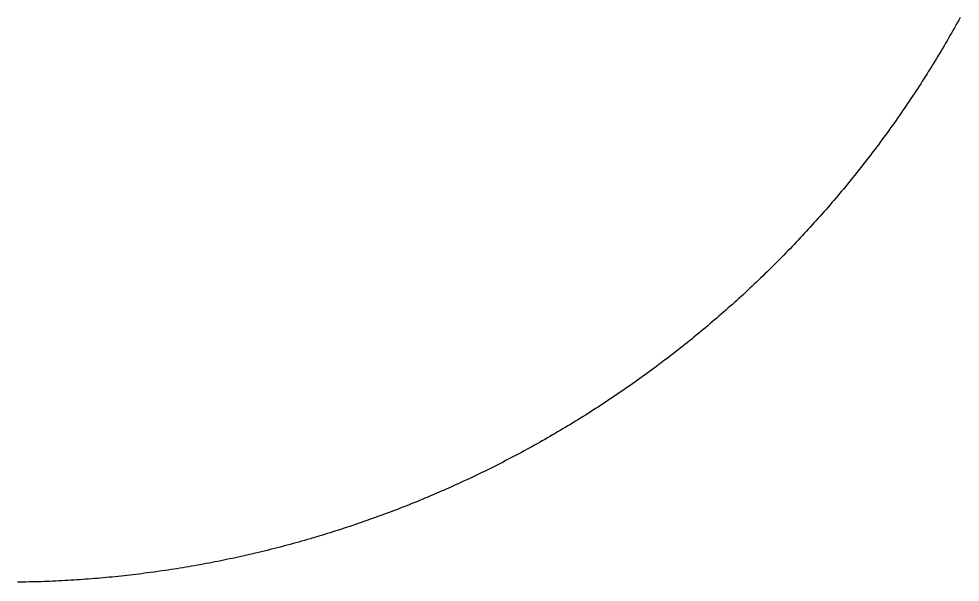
# Model space of a CAD drawing. Header units: metres. Extents: x 457876 to 584660, y 126427 to 241224.
# Drawn here: x 563818 to 571691, y 137000 to 141716 of the extents above; entities that cross this region are included whole.
import ezdxf

# ---------------------------------------------------------------- set-up
doc = ezdxf.new("R2010")
doc.units = ezdxf.units.M
for name, color, linetype in [('AT_GRADE', 3, 'CONTINUOUS'), ('CUTTING', 34, 'CONTINUOUS'), ('EMBANKMENT', 42, 'CONTINUOUS'), ('GROUND_CL', 8, 'CONTINUOUS'), ('RAIL_CL', 1, 'CONTINUOUS'), ('TUNNEL', 216, 'CONTINUOUS'), ('VIADUCT', 5, 'CONTINUOUS')]:
    doc.layers.add(name, color=color, linetype=linetype)

msp = doc.modelspace()

# ---------------------------------------------------------------- linework, layer by layer
at = {"layer": 'AT_GRADE'}
for points in [[(571678.516, 141705.224, 44.294), (571666.501, 141683.486, 44.517), (571654.414, 141661.789, 44.74), (571642.244, 141640.138, 44.964)], [(571491.841, 141382.845, 47.674), (571478.916, 141361.636, 47.901), (571465.937, 141340.461, 48.129), (571452.911, 141319.314, 48.357), (571439.838, 141298.197, 48.584), (571426.698, 141277.12, 48.812), (571413.488, 141256.088, 49.04), (571400.227, 141235.088, 49.268), (571386.912, 141214.122, 49.497)], [(570839.551, 140445.789, 58.008), (570824.096, 140426.347, 58.224), (570808.57, 140406.962, 58.439)], [(570536.781, 140083.9, 61.98), (570520.327, 140065.296, 62.181), (570503.823, 140046.736, 62.381), (570487.274, 140028.216, 62.581), (570470.666, 140009.749, 62.78), (570454.001, 139991.333, 62.977), (570437.308, 139972.944, 63.174)], [(569269.84, 138897.19, 73.762), (569250.143, 138882.061, 73.895), (569230.418, 138866.968, 74.028)], [(568129.988, 138146.714, 79.83), (568108.271, 138134.663, 79.919), (568086.509, 138122.694, 80.006), (568064.718, 138110.778, 80.093), (568042.891, 138098.927, 80.179), (568021.039, 138087.124, 80.264), (567999.148, 138075.393, 80.349), (567977.227, 138063.715, 80.432), (567955.283, 138052.085, 80.516), (567933.298, 138040.53, 80.598), (567911.288, 138029.022, 80.68), (567889.24, 138017.588, 80.761), (567867.167, 138006.202, 80.841)], [(566278.338, 137370.759, 84.995), (566254.51, 137363.755, 85.04)], [(565725.667, 137226.673, 85.984), (565701.441, 137221.198, 86.026)]]:
    msp.add_polyline3d(points, dxfattribs=at)
at = {"layer": 'CUTTING'}
for points in [[(571373.547, 141193.188, 49.725), (571360.132, 141172.286, 49.953), (571346.637, 141151.435, 50.181), (571333.084, 141130.623, 50.409), (571319.481, 141109.842, 50.637), (571305.827, 141089.095, 50.865), (571292.125, 141068.381, 51.093), (571278.373, 141047.699, 51.32), (571264.53, 141027.078, 51.548), (571250.631, 141006.494, 51.775), (571236.688, 140985.941, 52.003), (571222.695, 140965.421, 52.23), (571208.651, 140944.936, 52.457), (571194.559, 140924.484, 52.683), (571180.413, 140904.07, 52.909), (571166.184, 140883.714, 53.136), (571151.905, 140863.392, 53.361), (571137.573, 140843.108, 53.587), (571123.187, 140822.862, 53.812), (571108.756, 140802.648, 54.037), (571094.262, 140782.479, 54.261), (571079.706, 140762.355, 54.486), (571065.118, 140742.254, 54.709), (571050.46, 140722.205, 54.933), (571035.74, 140702.2, 55.156), (571020.968, 140682.235, 55.378), (571006.147, 140662.304, 55.6), (570991.28, 140642.409, 55.822), (570976.349, 140622.562, 56.043), (570961.358, 140602.76, 56.263), (570946.339, 140582.979, 56.483), (570931.246, 140563.255, 56.703), (570916.093, 140543.577, 56.922), (570900.887, 140523.939, 57.14), (570885.634, 140504.338, 57.358), (570870.335, 140484.773, 57.575), (570854.973, 140465.257, 57.792)], [(570420.566, 139954.598, 63.37), (570403.74, 139936.329, 63.565), (570386.889, 139918.084, 63.759), (570369.999, 139899.874, 63.953), (570353.043, 139881.727, 64.145), (570336.038, 139863.625, 64.336), (570318.997, 139845.557, 64.527), (570301.889, 139827.552, 64.716), (570284.732, 139809.593, 64.905), (570267.549, 139791.661, 65.093), (570250.294, 139773.797, 65.279), (570232.987, 139755.983, 65.465), (570215.649, 139738.199, 65.65), (570198.264, 139720.462, 65.834), (570180.817, 139702.786, 66.016), (570163.323, 139685.157, 66.198), (570145.782, 139667.573, 66.379), (570128.214, 139650.017, 66.559), (570110.576, 139632.531, 66.738), (570092.888, 139615.096, 66.916), (570075.15, 139597.712, 67.093), (570057.377, 139580.363, 67.269), (570039.569, 139563.05, 67.444), (570021.697, 139545.804, 67.618), (570003.773, 139528.611, 67.791), (569985.803, 139511.467, 67.963), (569967.803, 139494.354, 68.134), (569949.742, 139477.305, 68.304), (569931.629, 139460.311, 68.473), (569913.482, 139443.354, 68.641), (569895.297, 139426.439, 68.808), (569877.053, 139409.586, 68.974), (569858.778, 139392.767, 69.139), (569840.429, 139376.029, 69.303), (569822.055, 139359.318, 69.466), (569803.623, 139342.671, 69.628), (569785.154, 139326.065, 69.789), (569766.649, 139309.5, 69.949), (569748.089, 139292.996, 70.108), (569729.472, 139276.556, 70.266)], [(569502.76, 139083.112, 72.084), (569483.582, 139067.331, 72.229), (569464.36, 139051.603, 72.373), (569445.1, 139035.921, 72.516), (569425.8, 139020.29, 72.658), (569406.458, 139004.71, 72.8), (569387.062, 138989.196, 72.94), (569367.625, 138973.735, 73.079), (569348.148, 138958.324, 73.218), (569328.638, 138942.955, 73.355), (569309.081, 138927.645, 73.492), (569289.476, 138912.398, 73.627)], [(567845.059, 137994.885, 80.921), (567822.92, 137983.63, 81), (567800.747, 137972.44, 81.079), (567778.543, 137961.311, 81.156), (567756.319, 137950.224, 81.233), (567734.066, 137939.193, 81.31), (567711.767, 137928.257, 81.385), (567689.444, 137917.37, 81.46), (567667.098, 137906.53, 81.535), (567644.723, 137895.75, 81.609), (567622.317, 137885.035, 81.682), (567599.878, 137874.388, 81.754), (567577.407, 137863.81, 81.826), (567554.917, 137853.271, 81.897), (567532.397, 137842.798, 81.968), (567509.846, 137832.391, 82.038), (567487.265, 137822.05, 82.107), (567464.65, 137811.782, 82.176), (567442.01, 137801.57, 82.244), (567419.35, 137791.403, 82.311), (567396.663, 137781.296, 82.378), (567373.947, 137771.255, 82.444), (567351.197, 137761.29, 82.51), (567328.426, 137751.375, 82.575), (567305.624, 137741.531, 82.64), (567282.792, 137731.756, 82.704), (567259.938, 137722.03, 82.767), (567237.064, 137712.355, 82.83), (567214.157, 137702.757, 82.892), (567191.225, 137693.219, 82.954), (567168.261, 137683.758, 83.015), (567145.277, 137674.347, 83.076), (567122.267, 137665, 83.136), (567099.231, 137655.714, 83.195), (567076.17, 137646.492, 83.254), (567053.085, 137637.331, 83.313), (567029.979, 137628.224, 83.371), (567006.842, 137619.194, 83.428), (566983.683, 137610.222, 83.485), (566960.498, 137601.317, 83.542), (566937.292, 137592.466, 83.598), (566914.061, 137583.682, 83.653), (566890.803, 137574.968, 83.708), (566867.524, 137566.313, 83.763), (566844.223, 137557.715, 83.817), (566820.9, 137549.178, 83.87), (566797.548, 137540.718, 83.924), (566774.169, 137532.336, 83.976), (566750.775, 137523.997, 84.029), (566727.356, 137515.725, 84.08), (566703.915, 137507.516, 84.132), (566680.454, 137499.367, 84.183), (566656.967, 137491.292, 84.233), (566633.463, 137483.267, 84.284), (566609.933, 137475.317, 84.334), (566586.38, 137467.435, 84.383), (566562.807, 137459.617, 84.432), (566539.215, 137451.854, 84.481), (566515.603, 137444.151, 84.529), (566491.969, 137436.518, 84.577), (566468.311, 137428.956, 84.625), (566444.638, 137421.446, 84.672), (566420.935, 137414.026, 84.719), (566397.22, 137406.648, 84.766), (566373.483, 137399.341, 84.812), (566349.725, 137392.103, 84.858), (566325.946, 137384.93, 84.904), (566302.15, 137377.818, 84.95)], [(565677.201, 137215.789, 86.068), (565652.944, 137210.456, 86.11), (565628.677, 137205.169, 86.152), (565604.392, 137199.962, 86.193), (565580.094, 137194.821, 86.235), (565555.782, 137189.742, 86.277), (565531.458, 137184.725, 86.319), (565507.121, 137179.771, 86.361), (565482.766, 137174.901, 86.403), (565458.401, 137170.087, 86.445), (565434.023, 137165.338, 86.488), (565409.63, 137160.665, 86.53), (565385.226, 137156.048, 86.572), (565360.81, 137151.497, 86.615), (565336.38, 137147.023, 86.658), (565311.939, 137142.608, 86.701), (565287.487, 137138.259, 86.744), (565263.022, 137133.977, 86.787), (565238.545, 137129.77, 86.83), (565214.058, 137125.617, 86.874), (565189.56, 137121.531, 86.918)], [(564598.691, 137043.739, 88.055), (564573.971, 137041.336, 88.107), (564549.246, 137038.995, 88.159), (564524.513, 137036.722, 88.212), (564499.775, 137034.519, 88.265), (564475.03, 137032.388, 88.319), (564450.28, 137030.323, 88.373), (564425.523, 137028.329, 88.428), (564400.762, 137026.407, 88.483), (564375.995, 137024.547, 88.538), (564351.224, 137022.75, 88.594), (564326.447, 137021.02, 88.65), (564301.667, 137019.349, 88.707), (564276.881, 137017.77, 88.765), (564252.091, 137016.251, 88.822), (564227.298, 137014.793, 88.881), (564202.5, 137013.406, 88.94), (564177.699, 137012.09, 88.999), (564152.894, 137010.832, 89.059), (564128.087, 137009.635, 89.119), (564103.275, 137008.521, 89.18), (564078.461, 137007.474, 89.241), (564053.644, 137006.498, 89.303), (564028.824, 137005.58, 89.365), (564004.002, 137004.729, 89.428), (563979.178, 137003.948, 89.492), (563954.352, 137003.237, 89.555), (563929.524, 137002.594, 89.62), (563904.694, 137002.01, 89.685), (563879.863, 137001.505, 89.75), (563855.031, 137001.06, 89.816), (563830.197, 137000.693, 89.882)]]:
    msp.add_polyline3d(points, dxfattribs=at)
at = {"layer": 'EMBANKMENT'}
for points in [[(571630.026, 141618.514, 45.188), (571617.767, 141596.914, 45.412), (571605.427, 141575.359, 45.637), (571593.041, 141553.832, 45.862), (571580.603, 141532.334, 46.088), (571568.109, 141510.868, 46.313), (571555.536, 141489.449, 46.539), (571542.905, 141468.064, 46.766), (571530.224, 141446.708, 46.992), (571517.491, 141425.383, 47.219), (571504.707, 141404.09, 47.446)], [(570793.015, 140387.599, 58.653), (570777.388, 140368.296, 58.866), (570761.705, 140349.037, 59.079), (570745.972, 140329.819, 59.291), (570730.191, 140310.641, 59.502), (570714.365, 140291.499, 59.713), (570698.488, 140272.401, 59.923)], [(570634.404, 140196.487, 60.755), (570618.262, 140177.612, 60.961), (570602.057, 140158.79, 61.167), (570585.81, 140140.004, 61.371), (570569.532, 140121.246, 61.575), (570553.185, 140102.548, 61.778)], [(569210.654, 138851.927, 74.16), (569190.856, 138836.931, 74.291), (569171.012, 138821.995, 74.421)], [(568806.952, 138562.612, 76.607), (568786.359, 138548.727, 76.72), (568765.73, 138534.897, 76.832), (568745.064, 138521.122, 76.944), (568724.361, 138507.401, 77.054), (568703.619, 138493.741, 77.164), (568682.835, 138480.143, 77.273), (568662.014, 138466.603, 77.381), (568641.159, 138453.116, 77.489), (568620.271, 138439.679, 77.595), (568599.349, 138426.296, 77.701), (568578.381, 138412.985, 77.806), (568557.378, 138399.729, 77.91), (568536.343, 138386.524, 78.014), (568515.266, 138373.386, 78.116), (568494.15, 138360.31, 78.218), (568473.006, 138347.28, 78.319), (568451.836, 138334.292, 78.419), (568430.616, 138321.387, 78.518), (568409.365, 138308.532, 78.617), (568388.081, 138295.732, 78.715), (568366.756, 138283.001, 78.812), (568345.403, 138270.316, 78.908), (568324.018, 138257.686, 79.004), (568302.594, 138245.121, 79.099), (568281.139, 138232.61, 79.193), (568259.658, 138220.143, 79.286), (568238.122, 138207.772, 79.379), (568216.555, 138195.455, 79.47), (568194.966, 138183.176, 79.561), (568173.339, 138170.965, 79.652), (568151.676, 138158.817, 79.741)], [(566230.652, 137356.852, 85.085), (566206.778, 137350.004, 85.129), (566182.886, 137343.219, 85.174), (566158.978, 137336.492, 85.218), (566135.052, 137329.831, 85.261), (566111.105, 137323.242, 85.305), (566087.141, 137316.716, 85.349), (566063.163, 137310.245, 85.392), (566039.164, 137303.85, 85.435), (566015.147, 137297.521, 85.478), (565991.114, 137291.257, 85.521), (565967.063, 137285.059, 85.563)], [(565774.069, 137237.835, 85.901), (565749.875, 137232.223, 85.943)], [(565140.528, 137113.579, 87.006), (565115.996, 137109.7, 87.051), (565091.454, 137105.885, 87.095), (565066.903, 137102.136, 87.14)], [(564697.506, 137053.996, 87.852), (564672.813, 137051.329, 87.902), (564648.112, 137048.737, 87.953)]]:
    msp.add_polyline3d(points, dxfattribs=at)
at = {"layer": 'GROUND_CL'}
msp.add_polyline3d([(571690.513, 141726.971, 40.486), (571678.516, 141705.224, 41.649), (571666.501, 141683.486, 42.348), (571654.414, 141661.789, 42.577), (571642.244, 141640.138, 42.333), (571630.026, 141618.514, 41.195), (571617.767, 141596.914, 40), (571605.427, 141575.359, 40), (571593.041, 141553.832, 40), (571580.603, 141532.334, 40.165), (571568.109, 141510.868, 40.669), (571555.536, 141489.449, 40.902), (571542.905, 141468.064, 40.863), (571530.224, 141446.708, 40.552), (571517.491, 141425.383, 40.892), (571504.707, 141404.09, 42.928), (571491.841, 141382.845, 44.712), (571478.916, 141361.636, 46.243), (571465.937, 141340.461, 47.52), (571452.911, 141319.314, 48.205), (571439.838, 141298.197, 48.76), (571426.698, 141277.12, 49.251), (571413.488, 141256.088, 49.684), (571400.227, 141235.088, 50.252), (571386.912, 141214.122, 52.349), (571373.547, 141193.188, 54.442), (571360.132, 141172.286, 56.532), (571346.637, 141151.435, 58.617), (571333.084, 141130.623, 60.655), (571319.481, 141109.842, 62.76), (571305.827, 141089.095, 64.851), (571292.125, 141068.381, 66.923), (571278.373, 141047.699, 68.991), (571264.53, 141027.078, 70), (571250.631, 141006.494, 70), (571236.688, 140985.941, 70), (571222.695, 140965.421, 70), (571208.651, 140944.936, 70), (571194.559, 140924.484, 70), (571180.413, 140904.07, 70), (571166.184, 140883.714, 70), (571151.905, 140863.392, 70), (571137.573, 140843.108, 70), (571123.187, 140822.862, 70), (571108.756, 140802.648, 70), (571094.262, 140782.479, 70), (571079.706, 140762.355, 70), (571065.118, 140742.254, 70), (571050.46, 140722.205, 70), (571035.74, 140702.2, 70), (571020.968, 140682.235, 70), (571006.147, 140662.304, 70), (570991.28, 140642.409, 70), (570976.349, 140622.562, 70), (570961.358, 140602.76, 70), (570946.339, 140582.979, 70), (570931.246, 140563.255, 70), (570916.093, 140543.577, 69.813), (570900.887, 140523.939, 67.149), (570885.634, 140504.338, 64.508), (570870.335, 140484.773, 62.465), (570854.973, 140465.257, 61.02), (570839.551, 140445.789, 60.176), (570824.096, 140426.347, 58.942), (570808.57, 140406.962, 56.771), (570793.015, 140387.599, 54.686), (570777.388, 140368.296, 52.757), (570761.705, 140349.037, 50.982), (570745.972, 140329.819, 49.221), (570730.191, 140310.641, 47.303), (570714.365, 140291.499, 45.389), (570698.488, 140272.401, 43.479), (570682.528, 140253.371, 41.576), (570666.547, 140234.358, 40.325), (570650.49, 140215.411, 42.22), (570634.404, 140196.487, 44.112), (570618.262, 140177.612, 46), (570602.057, 140158.79, 49.484), (570585.81, 140140.004, 52.987), (570569.532, 140121.246, 55.749), (570553.185, 140102.548, 57.872), (570536.781, 140083.9, 59.425), (570520.327, 140065.296, 60.409), (570503.823, 140046.736, 60.519), (570487.274, 140028.216, 60.881), (570470.666, 140009.749, 61.964), (570454.001, 139991.333, 63.537), (570437.308, 139972.944, 65.6), (570420.566, 139954.598, 68.152), (570403.74, 139936.329, 70.007), (570386.889, 139918.084, 70.222), (570369.999, 139899.874, 70.663), (570353.043, 139881.727, 71.328), (570336.038, 139863.625, 72.218), (570318.997, 139845.557, 73.332), (570301.889, 139827.552, 74.432), (570284.732, 139809.593, 75.662), (570267.549, 139791.661, 76.832), (570250.294, 139773.797, 77.939), (570232.987, 139755.983, 78.984), (570215.649, 139738.199, 79.968), (570198.264, 139720.462, 80.235), (570180.817, 139702.786, 80.558), (570163.323, 139685.157, 80.962), (570145.782, 139667.573, 81.446), (570128.214, 139650.017, 82.012), (570110.576, 139632.531, 82.673), (570092.888, 139615.096, 83.533), (570075.15, 139597.712, 84.628), (570057.377, 139580.363, 85.958), (570039.569, 139563.05, 87.523), (570021.697, 139545.804, 89.324), (570003.773, 139528.611, 90.002), (569985.803, 139511.467, 90.011), (569967.803, 139494.354, 90.028), (569949.742, 139477.305, 90.052), (569931.629, 139460.311, 90.085), (569913.482, 139443.354, 90.137), (569895.297, 139426.439, 90.239), (569877.053, 139409.586, 90.424), (569858.778, 139392.767, 90.703), (569840.429, 139376.029, 91.076), (569822.055, 139359.318, 91.543), (569803.623, 139342.671, 92.143), (569785.154, 139326.065, 92.953), (569766.649, 139309.5, 94.054), (569748.089, 139292.996, 95.448), (569729.472, 139276.556, 97.135), (569710.831, 139260.144, 98.691), (569692.141, 139243.787, 99.647), (569673.401, 139227.488, 100), (569654.618, 139211.239, 100), (569635.787, 139195.044, 100), (569616.914, 139178.9, 100), (569597.997, 139162.805, 100), (569579.031, 139146.77, 100), (569560.027, 139130.779, 100), (569540.991, 139114.827, 100), (569521.893, 139098.949, 100), (569502.76, 139083.112, 100), (569483.582, 139067.331, 100), (569464.36, 139051.603, 100), (569445.1, 139035.921, 99.877), (569425.8, 139020.29, 98.402), (569406.458, 139004.71, 94.769), (569387.062, 138989.196, 90.458), (569367.625, 138973.735, 86.745), (569348.148, 138958.324, 83.63), (569328.638, 138942.955, 81.113), (569309.081, 138927.645, 79.101), (569289.476, 138912.398, 77.14), (569269.84, 138897.19, 75.176), (569250.143, 138882.061, 73.207), (569230.418, 138866.968, 71.234), (569210.654, 138851.927, 68.516), (569190.856, 138836.931, 64.507), (569171.012, 138821.995, 59.761), (569151.119, 138807.126, 55.601), (569131.186, 138792.309, 52.028), (569111.231, 138777.523, 50), (569091.226, 138762.803, 50), (569071.177, 138748.144, 49.999), (569051.083, 138733.546, 49.998), (569030.95, 138719.003, 49.997), (569010.776, 138704.517, 49.996), (568990.569, 138690.076, 49.996), (568970.333, 138675.677, 49.997), (568950.053, 138661.338, 49.998), (568929.731, 138647.06, 49.999), (568909.36, 138632.852, 50.457), (568888.951, 138618.698, 51.732), (568868.514, 138604.586, 53.296), (568848.032, 138590.537, 55.151), (568827.509, 138576.549, 57.293), (568806.952, 138562.612, 58.889), (568786.359, 138548.727, 59.62), (568765.73, 138534.897, 60.014), (568745.064, 138521.122, 60.115), (568724.361, 138507.401, 60.271), (568703.619, 138493.741, 60.602), (568682.835, 138480.143, 61.131), (568662.014, 138466.603, 61.822), (568641.159, 138453.116, 62.674), (568620.271, 138439.679, 63.687), (568599.349, 138426.296, 65.032), (568578.381, 138412.985, 66.356), (568557.378, 138399.729, 67.653), (568536.343, 138386.524, 68.922), (568515.266, 138373.386, 69.854), (568494.15, 138360.31, 68.994), (568473.006, 138347.28, 68.546), (568451.836, 138334.292, 68.399), (568430.616, 138321.387, 68.168), (568409.365, 138308.532, 68.381), (568388.081, 138295.732, 68.983), (568366.756, 138283.001, 69.448), (568345.403, 138270.316, 69.777), (568324.018, 138257.686, 69.97), (568302.594, 138245.121, 70), (568281.139, 138232.61, 70.069), (568259.658, 138220.143, 70.383), (568238.122, 138207.772, 70.895), (568216.555, 138195.455, 71.621), (568194.966, 138183.176, 72.827), (568173.339, 138170.965, 74.362), (568151.676, 138158.817, 76.224), (568129.988, 138146.714, 78.413), (568108.271, 138134.663, 80.007), (568086.509, 138122.694, 80.118), (568064.718, 138110.778, 80.358), (568042.891, 138098.927, 80.727), (568021.039, 138087.124, 81.225), (567999.148, 138075.393, 81.261), (567977.227, 138063.715, 81.093), (567955.283, 138052.085, 80.796), (567933.298, 138040.53, 80.369), (567911.288, 138029.022, 80.858), (567889.24, 138017.588, 82.002), (567867.167, 138006.202, 83.141), (567845.059, 137994.885, 84.272), (567822.92, 137983.63, 85.398), (567800.747, 137972.44, 86.517), (567778.543, 137961.311, 87.63), (567756.319, 137950.224, 88.738), (567734.066, 137939.193, 89.841), (567711.767, 137928.257, 90.935), (567689.444, 137917.37, 92.024), (567667.098, 137906.53, 93.108), (567644.723, 137895.75, 94.186), (567622.317, 137885.035, 95.257), (567599.878, 137874.388, 98.142), (567577.407, 137863.81, 101.447), (567554.917, 137853.271, 104.749), (567532.397, 137842.798, 108.049), (567509.846, 137832.391, 110), (567487.265, 137822.05, 110), (567464.65, 137811.782, 110), (567442.01, 137801.57, 110), (567419.35, 137791.403, 110), (567396.663, 137781.296, 108.794), (567373.947, 137771.255, 107.072), (567351.197, 137761.29, 104.896), (567328.426, 137751.375, 102.269), (567305.624, 137741.531, 100.392), (567282.792, 137731.756, 99.794), (567259.938, 137722.03, 99.094), (567237.064, 137712.355, 97.954), (567214.157, 137702.757, 96.515), (567191.225, 137693.219, 95.561), (567168.261, 137683.758, 94.615), (567145.277, 137674.347, 93.674), (567122.267, 137665, 92.739), (567099.231, 137655.714, 91.304), (567076.17, 137646.492, 90.107), (567053.085, 137637.331, 89.288), (567029.979, 137628.224, 88.679), (567006.842, 137619.194, 88.524), (566983.683, 137610.222, 88.72), (566960.498, 137601.317, 89.051), (566937.292, 137592.466, 89.515), (566914.061, 137583.682, 90.134), (566890.803, 137574.968, 90.909), (566867.524, 137566.313, 91.685), (566844.223, 137557.715, 92.462), (566820.9, 137549.178, 93.239), (566797.548, 137540.718, 94.702), (566774.169, 137532.336, 96.023), (566750.775, 137523.997, 97.122), (566727.356, 137515.725, 98.123), (566703.915, 137507.516, 98.28), (566680.454, 137499.367, 97.993), (566656.967, 137491.292, 97.787), (566633.463, 137483.267, 97.659), (566609.933, 137475.317, 97.788), (566586.38, 137467.435, 98.319), (566562.807, 137459.617, 98.909), (566539.215, 137451.854, 99.556), (566515.603, 137444.151, 100.16), (566491.969, 137436.518, 100), (566468.311, 137428.956, 100), (566444.638, 137421.446, 100), (566420.935, 137414.026, 100), (566397.22, 137406.648, 97.914), (566373.483, 137399.341, 95.541), (566349.725, 137392.103, 93.165), (566325.946, 137384.93, 90.787), (566302.15, 137377.818, 88.407), (566278.338, 137370.759, 86.026), (566254.51, 137363.755, 83.643), (566230.652, 137356.852, 81.258), (566206.778, 137350.004, 79.86), (566182.886, 137343.219, 79.803), (566158.978, 137336.492, 80.157), (566135.052, 137329.831, 80.91), (566111.105, 137323.242, 80.84), (566087.141, 137316.716, 79.642), (566063.163, 137310.245, 78.747), (566039.164, 137303.85, 78.148), (566015.147, 137297.521, 77.49), (565991.114, 137291.257, 74.074), (565967.063, 137285.059, 70.047), (565942.997, 137278.922, 65.417), (565918.915, 137272.846, 60.193), (565894.814, 137266.845, 60), (565870.698, 137260.91, 60), (565846.565, 137255.039, 60), (565822.414, 137249.244, 60), (565798.249, 137243.509, 65.948), (565774.069, 137237.835, 73.202), (565749.875, 137232.223, 79.359), (565725.667, 137226.673, 84.692), (565701.441, 137221.198, 87.287), (565677.201, 137215.789, 89.326), (565652.944, 137210.456, 91.905), (565628.677, 137205.169, 95.008), (565604.392, 137199.962, 96.751), (565580.094, 137194.821, 97.346), (565555.782, 137189.742, 98.195), (565531.458, 137184.725, 99.292), (565507.121, 137179.771, 100), (565482.766, 137174.901, 100), (565458.401, 137170.087, 100), (565434.023, 137165.338, 100), (565409.63, 137160.665, 100), (565385.226, 137156.048, 100), (565360.81, 137151.497, 100), (565336.38, 137147.023, 100), (565311.939, 137142.608, 100), (565287.487, 137138.259, 100), (565263.022, 137133.977, 99.637), (565238.545, 137129.77, 99.216), (565214.058, 137125.617, 98.046), (565189.56, 137121.531, 93.148), (565165.049, 137117.52, 88.451), (565140.528, 137113.579, 83.951), (565115.996, 137109.7, 79.584), (565091.454, 137105.885, 74.676), (565066.903, 137102.136, 69.765), (565042.339, 137098.466, 64.853), (565017.767, 137094.849, 60), (564993.185, 137091.304, 60), (564968.593, 137087.83, 60), (564943.992, 137084.418, 60), (564919.382, 137081.074, 60), (564894.762, 137077.799, 60), (564870.134, 137074.589, 60), (564845.496, 137071.456, 60), (564820.851, 137068.377, 60), (564796.198, 137065.366, 62.188), (564771.536, 137062.426, 64.654), (564746.867, 137059.551, 67.121), (564722.19, 137056.736, 69.589), (564697.506, 137053.996, 74.451), (564672.813, 137051.329, 79.674), (564648.112, 137048.737, 84.772), (564623.405, 137046.205, 89.748), (564598.691, 137043.739, 92.552), (564573.971, 137041.336, 94.783), (564549.246, 137038.995, 97.022), (564524.513, 137036.722, 99.262), (564499.775, 137034.519, 99.691), (564475.03, 137032.388, 99.478), (564450.28, 137030.323, 99.272), (564425.523, 137028.329, 99.072), (564400.762, 137026.407, 98.88), (564375.995, 137024.547, 98.694), (564351.224, 137022.75, 98.514), (564326.447, 137021.02, 98.341), (564301.667, 137019.349, 98.174), (564276.881, 137017.77, 98.016), (564252.091, 137016.251, 97.864), (564227.298, 137014.793, 97.719), (564202.5, 137013.406, 97.58), (564177.699, 137012.09, 97.448), (564152.894, 137010.832, 97.323), (564128.087, 137009.635, 97.203), (564103.275, 137008.521, 97.091), (564078.461, 137007.474, 96.987), (564053.644, 137006.498, 96.889), (564028.824, 137005.58, 96.797), (564004.002, 137004.729, 96.712), (563979.178, 137003.948, 96.634), (563954.352, 137003.237, 96.563), (563929.524, 137002.594, 96.499), (563904.694, 137002.01, 95.964), (563879.863, 137001.505, 95.01), (563855.031, 137001.06, 94.041), (563830.197, 137000.693, 93.065), (563805.362, 137000.391, 92.232)], dxfattribs=at)
at = {"layer": 'RAIL_CL'}
msp.add_polyline3d([(571690.513, 141726.971, 44.072), (571678.516, 141705.224, 44.294), (571666.501, 141683.486, 44.517), (571654.414, 141661.789, 44.74), (571642.244, 141640.138, 44.964), (571630.026, 141618.514, 45.188), (571617.767, 141596.914, 45.412), (571605.427, 141575.359, 45.637), (571593.041, 141553.832, 45.862), (571580.603, 141532.334, 46.088), (571568.109, 141510.868, 46.313), (571555.536, 141489.449, 46.539), (571542.905, 141468.064, 46.766), (571530.224, 141446.708, 46.992), (571517.491, 141425.383, 47.219), (571504.707, 141404.09, 47.446), (571491.841, 141382.845, 47.674), (571478.916, 141361.636, 47.901), (571465.937, 141340.461, 48.129), (571452.911, 141319.314, 48.357), (571439.838, 141298.197, 48.584), (571426.698, 141277.12, 48.812), (571413.488, 141256.088, 49.04), (571400.227, 141235.088, 49.268), (571386.912, 141214.122, 49.497), (571373.547, 141193.188, 49.725), (571360.132, 141172.286, 49.953), (571346.637, 141151.435, 50.181), (571333.084, 141130.623, 50.409), (571319.481, 141109.842, 50.637), (571305.827, 141089.095, 50.865), (571292.125, 141068.381, 51.093), (571278.373, 141047.699, 51.32), (571264.53, 141027.078, 51.548), (571250.631, 141006.494, 51.775), (571236.688, 140985.941, 52.003), (571222.695, 140965.421, 52.23), (571208.651, 140944.936, 52.457), (571194.559, 140924.484, 52.683), (571180.413, 140904.07, 52.909), (571166.184, 140883.714, 53.136), (571151.905, 140863.392, 53.361), (571137.573, 140843.108, 53.587), (571123.187, 140822.862, 53.812), (571108.756, 140802.648, 54.037), (571094.262, 140782.479, 54.261), (571079.706, 140762.355, 54.486), (571065.118, 140742.254, 54.709), (571050.46, 140722.205, 54.933), (571035.74, 140702.2, 55.156), (571020.968, 140682.235, 55.378), (571006.147, 140662.304, 55.6), (570991.28, 140642.409, 55.822), (570976.349, 140622.562, 56.043), (570961.358, 140602.76, 56.263), (570946.339, 140582.979, 56.483), (570931.246, 140563.255, 56.703), (570916.093, 140543.577, 56.922), (570900.887, 140523.939, 57.14), (570885.634, 140504.338, 57.358), (570870.335, 140484.773, 57.575), (570854.973, 140465.257, 57.792), (570839.551, 140445.789, 58.008), (570824.096, 140426.347, 58.224), (570808.57, 140406.962, 58.439), (570793.015, 140387.599, 58.653), (570777.388, 140368.296, 58.866), (570761.705, 140349.037, 59.079), (570745.972, 140329.819, 59.291), (570730.191, 140310.641, 59.502), (570714.365, 140291.499, 59.713), (570698.488, 140272.401, 59.923), (570682.528, 140253.371, 60.132), (570666.547, 140234.358, 60.341), (570650.49, 140215.411, 60.548), (570634.404, 140196.487, 60.755), (570618.262, 140177.612, 60.961), (570602.057, 140158.79, 61.167), (570585.81, 140140.004, 61.371), (570569.532, 140121.246, 61.575), (570553.185, 140102.548, 61.778), (570536.781, 140083.9, 61.98), (570520.327, 140065.296, 62.181), (570503.823, 140046.736, 62.381), (570487.274, 140028.216, 62.581), (570470.666, 140009.749, 62.78), (570454.001, 139991.333, 62.977), (570437.308, 139972.944, 63.174), (570420.566, 139954.598, 63.37), (570403.74, 139936.329, 63.565), (570386.889, 139918.084, 63.759), (570369.999, 139899.874, 63.953), (570353.043, 139881.727, 64.145), (570336.038, 139863.625, 64.336), (570318.997, 139845.557, 64.527), (570301.889, 139827.552, 64.716), (570284.732, 139809.593, 64.905), (570267.549, 139791.661, 65.093), (570250.294, 139773.797, 65.279), (570232.987, 139755.983, 65.465), (570215.649, 139738.199, 65.65), (570198.264, 139720.462, 65.834), (570180.817, 139702.786, 66.016), (570163.323, 139685.157, 66.198), (570145.782, 139667.573, 66.379), (570128.214, 139650.017, 66.559), (570110.576, 139632.531, 66.738), (570092.888, 139615.096, 66.916), (570075.15, 139597.712, 67.093), (570057.377, 139580.363, 67.269), (570039.569, 139563.05, 67.444), (570021.697, 139545.804, 67.618), (570003.773, 139528.611, 67.791), (569985.803, 139511.467, 67.963), (569967.803, 139494.354, 68.134), (569949.742, 139477.305, 68.304), (569931.629, 139460.311, 68.473), (569913.482, 139443.354, 68.641), (569895.297, 139426.439, 68.808), (569877.053, 139409.586, 68.974), (569858.778, 139392.767, 69.139), (569840.429, 139376.029, 69.303), (569822.055, 139359.318, 69.466), (569803.623, 139342.671, 69.628), (569785.154, 139326.065, 69.789), (569766.649, 139309.5, 69.949), (569748.089, 139292.996, 70.108), (569729.472, 139276.556, 70.266), (569710.831, 139260.144, 70.423), (569692.141, 139243.787, 70.579), (569673.401, 139227.488, 70.734), (569654.618, 139211.239, 70.888), (569635.787, 139195.044, 71.041), (569616.914, 139178.9, 71.193), (569597.997, 139162.805, 71.344), (569579.031, 139146.77, 71.494), (569560.027, 139130.779, 71.643), (569540.991, 139114.827, 71.791), (569521.893, 139098.949, 71.938), (569502.76, 139083.112, 72.084), (569483.582, 139067.331, 72.229), (569464.36, 139051.603, 72.373), (569445.1, 139035.921, 72.516), (569425.8, 139020.29, 72.658), (569406.458, 139004.71, 72.8), (569387.062, 138989.196, 72.94), (569367.625, 138973.735, 73.079), (569348.148, 138958.324, 73.218), (569328.638, 138942.955, 73.355), (569309.081, 138927.645, 73.492), (569289.476, 138912.398, 73.627), (569269.84, 138897.19, 73.762), (569250.143, 138882.061, 73.895), (569230.418, 138866.968, 74.028), (569210.654, 138851.927, 74.16), (569190.856, 138836.931, 74.291), (569171.012, 138821.995, 74.421), (569151.119, 138807.126, 74.55), (569131.186, 138792.309, 74.678), (569111.231, 138777.523, 74.805), (569091.226, 138762.803, 74.931), (569071.177, 138748.144, 75.057), (569051.083, 138733.546, 75.181), (569030.95, 138719.003, 75.305), (569010.776, 138704.517, 75.428), (568990.569, 138690.076, 75.55), (568970.333, 138675.677, 75.67), (568950.053, 138661.338, 75.791), (568929.731, 138647.06, 75.91), (568909.36, 138632.852, 76.028), (568888.951, 138618.698, 76.146), (568868.514, 138604.586, 76.262), (568848.032, 138590.537, 76.378), (568827.509, 138576.549, 76.493), (568806.952, 138562.612, 76.607), (568786.359, 138548.727, 76.72), (568765.73, 138534.897, 76.832), (568745.064, 138521.122, 76.944), (568724.361, 138507.401, 77.054), (568703.619, 138493.741, 77.164), (568682.835, 138480.143, 77.273), (568662.014, 138466.603, 77.381), (568641.159, 138453.116, 77.489), (568620.271, 138439.679, 77.595), (568599.349, 138426.296, 77.701), (568578.381, 138412.985, 77.806), (568557.378, 138399.729, 77.91), (568536.343, 138386.524, 78.014), (568515.266, 138373.386, 78.116), (568494.15, 138360.31, 78.218), (568473.006, 138347.28, 78.319), (568451.836, 138334.292, 78.419), (568430.616, 138321.387, 78.518), (568409.365, 138308.532, 78.617), (568388.081, 138295.732, 78.715), (568366.756, 138283.001, 78.812), (568345.403, 138270.316, 78.908), (568324.018, 138257.686, 79.004), (568302.594, 138245.121, 79.099), (568281.139, 138232.61, 79.193), (568259.658, 138220.143, 79.286), (568238.122, 138207.772, 79.379), (568216.555, 138195.455, 79.47), (568194.966, 138183.176, 79.561), (568173.339, 138170.965, 79.652), (568151.676, 138158.817, 79.741), (568129.988, 138146.714, 79.83), (568108.271, 138134.663, 79.919), (568086.509, 138122.694, 80.006), (568064.718, 138110.778, 80.093), (568042.891, 138098.927, 80.179), (568021.039, 138087.124, 80.264), (567999.148, 138075.393, 80.349), (567977.227, 138063.715, 80.432), (567955.283, 138052.085, 80.516), (567933.298, 138040.53, 80.598), (567911.288, 138029.022, 80.68), (567889.24, 138017.588, 80.761), (567867.167, 138006.202, 80.841), (567845.059, 137994.885, 80.921), (567822.92, 137983.63, 81), (567800.747, 137972.44, 81.079), (567778.543, 137961.311, 81.156), (567756.319, 137950.224, 81.233), (567734.066, 137939.193, 81.31), (567711.767, 137928.257, 81.385), (567689.444, 137917.37, 81.46), (567667.098, 137906.53, 81.535), (567644.723, 137895.75, 81.609), (567622.317, 137885.035, 81.682), (567599.878, 137874.388, 81.754), (567577.407, 137863.81, 81.826), (567554.917, 137853.271, 81.897), (567532.397, 137842.798, 81.968), (567509.846, 137832.391, 82.038), (567487.265, 137822.05, 82.107), (567464.65, 137811.782, 82.176), (567442.01, 137801.57, 82.244), (567419.35, 137791.403, 82.311), (567396.663, 137781.296, 82.378), (567373.947, 137771.255, 82.444), (567351.197, 137761.29, 82.51), (567328.426, 137751.375, 82.575), (567305.624, 137741.531, 82.64), (567282.792, 137731.756, 82.704), (567259.938, 137722.03, 82.767), (567237.064, 137712.355, 82.83), (567214.157, 137702.757, 82.892), (567191.225, 137693.219, 82.954), (567168.261, 137683.758, 83.015), (567145.277, 137674.347, 83.076), (567122.267, 137665, 83.136), (567099.231, 137655.714, 83.195), (567076.17, 137646.492, 83.254), (567053.085, 137637.331, 83.313), (567029.979, 137628.224, 83.371), (567006.842, 137619.194, 83.428), (566983.683, 137610.222, 83.485), (566960.498, 137601.317, 83.542), (566937.292, 137592.466, 83.598), (566914.061, 137583.682, 83.653), (566890.803, 137574.968, 83.708), (566867.524, 137566.313, 83.763), (566844.223, 137557.715, 83.817), (566820.9, 137549.178, 83.87), (566797.548, 137540.718, 83.924), (566774.169, 137532.336, 83.976), (566750.775, 137523.997, 84.029), (566727.356, 137515.725, 84.08), (566703.915, 137507.516, 84.132), (566680.454, 137499.367, 84.183), (566656.967, 137491.292, 84.233), (566633.463, 137483.267, 84.284), (566609.933, 137475.317, 84.334), (566586.38, 137467.435, 84.383), (566562.807, 137459.617, 84.432), (566539.215, 137451.854, 84.481), (566515.603, 137444.151, 84.529), (566491.969, 137436.518, 84.577), (566468.311, 137428.956, 84.625), (566444.638, 137421.446, 84.672), (566420.935, 137414.026, 84.719), (566397.22, 137406.648, 84.766), (566373.483, 137399.341, 84.812), (566349.725, 137392.103, 84.858), (566325.946, 137384.93, 84.904), (566302.15, 137377.818, 84.95), (566278.338, 137370.759, 84.995), (566254.51, 137363.755, 85.04), (566230.652, 137356.852, 85.085), (566206.778, 137350.004, 85.129), (566182.886, 137343.219, 85.174), (566158.978, 137336.492, 85.218), (566135.052, 137329.831, 85.261), (566111.105, 137323.242, 85.305), (566087.141, 137316.716, 85.349), (566063.163, 137310.245, 85.392), (566039.164, 137303.85, 85.435), (566015.147, 137297.521, 85.478), (565991.114, 137291.257, 85.521), (565967.063, 137285.059, 85.563), (565942.997, 137278.922, 85.606), (565918.915, 137272.846, 85.648), (565894.814, 137266.845, 85.691), (565870.698, 137260.91, 85.733), (565846.565, 137255.039, 85.775), (565822.414, 137249.244, 85.817), (565798.249, 137243.509, 85.859), (565774.069, 137237.835, 85.901), (565749.875, 137232.223, 85.943), (565725.667, 137226.673, 85.984), (565701.441, 137221.198, 86.026), (565677.201, 137215.789, 86.068), (565652.944, 137210.456, 86.11), (565628.677, 137205.169, 86.152), (565604.392, 137199.962, 86.193), (565580.094, 137194.821, 86.235), (565555.782, 137189.742, 86.277), (565531.458, 137184.725, 86.319), (565507.121, 137179.771, 86.361), (565482.766, 137174.901, 86.403), (565458.401, 137170.087, 86.445), (565434.023, 137165.338, 86.488), (565409.63, 137160.665, 86.53), (565385.226, 137156.048, 86.572), (565360.81, 137151.497, 86.615), (565336.38, 137147.023, 86.658), (565311.939, 137142.608, 86.701), (565287.487, 137138.259, 86.744), (565263.022, 137133.977, 86.787), (565238.545, 137129.77, 86.83), (565214.058, 137125.617, 86.874), (565189.56, 137121.531, 86.918), (565165.049, 137117.52, 86.962), (565140.528, 137113.579, 87.006), (565115.996, 137109.7, 87.051), (565091.454, 137105.885, 87.095), (565066.903, 137102.136, 87.14), (565042.339, 137098.466, 87.186), (565017.767, 137094.849, 87.231), (564993.185, 137091.304, 87.277), (564968.593, 137087.83, 87.323), (564943.992, 137084.418, 87.369), (564919.382, 137081.074, 87.416), (564894.762, 137077.799, 87.463), (564870.134, 137074.589, 87.51), (564845.496, 137071.456, 87.558), (564820.851, 137068.377, 87.606), (564796.198, 137065.366, 87.655), (564771.536, 137062.426, 87.703), (564746.867, 137059.551, 87.752), (564722.19, 137056.736, 87.802), (564697.506, 137053.996, 87.852), (564672.813, 137051.329, 87.902), (564648.112, 137048.737, 87.953), (564623.405, 137046.205, 88.004), (564598.691, 137043.739, 88.055), (564573.971, 137041.336, 88.107), (564549.246, 137038.995, 88.159), (564524.513, 137036.722, 88.212), (564499.775, 137034.519, 88.265), (564475.03, 137032.388, 88.319), (564450.28, 137030.323, 88.373), (564425.523, 137028.329, 88.428), (564400.762, 137026.407, 88.483), (564375.995, 137024.547, 88.538), (564351.224, 137022.75, 88.594), (564326.447, 137021.02, 88.65), (564301.667, 137019.349, 88.707), (564276.881, 137017.77, 88.765), (564252.091, 137016.251, 88.822), (564227.298, 137014.793, 88.881), (564202.5, 137013.406, 88.94), (564177.699, 137012.09, 88.999), (564152.894, 137010.832, 89.059), (564128.087, 137009.635, 89.119), (564103.275, 137008.521, 89.18), (564078.461, 137007.474, 89.241), (564053.644, 137006.498, 89.303), (564028.824, 137005.58, 89.365), (564004.002, 137004.729, 89.428), (563979.178, 137003.948, 89.492), (563954.352, 137003.237, 89.555), (563929.524, 137002.594, 89.62), (563904.694, 137002.01, 89.685), (563879.863, 137001.505, 89.75), (563855.031, 137001.06, 89.816), (563830.197, 137000.693, 89.882), (563805.362, 137000.391, 89.949)], dxfattribs=at)
at = {"layer": 'TUNNEL'}
msp.add_polyline3d([(569710.831, 139260.144, 70.423), (569692.141, 139243.787, 70.579), (569673.401, 139227.488, 70.734), (569654.618, 139211.239, 70.888), (569635.787, 139195.044, 71.041), (569616.914, 139178.9, 71.193), (569597.997, 139162.805, 71.344), (569579.031, 139146.77, 71.494), (569560.027, 139130.779, 71.643), (569540.991, 139114.827, 71.791), (569521.893, 139098.949, 71.938)], dxfattribs=at)
at = {"layer": 'VIADUCT'}
for points in [[(570682.528, 140253.371, 60.132), (570666.547, 140234.358, 60.341), (570650.49, 140215.411, 60.548)], [(569151.119, 138807.126, 74.55), (569131.186, 138792.309, 74.678), (569111.231, 138777.523, 74.805), (569091.226, 138762.803, 74.931), (569071.177, 138748.144, 75.057), (569051.083, 138733.546, 75.181), (569030.95, 138719.003, 75.305), (569010.776, 138704.517, 75.428), (568990.569, 138690.076, 75.55), (568970.333, 138675.677, 75.67), (568950.053, 138661.338, 75.791), (568929.731, 138647.06, 75.91), (568909.36, 138632.852, 76.028), (568888.951, 138618.698, 76.146), (568868.514, 138604.586, 76.262), (568848.032, 138590.537, 76.378), (568827.509, 138576.549, 76.493)], [(565942.997, 137278.922, 85.606), (565918.915, 137272.846, 85.648), (565894.814, 137266.845, 85.691), (565870.698, 137260.91, 85.733), (565846.565, 137255.039, 85.775), (565822.414, 137249.244, 85.817), (565798.249, 137243.509, 85.859)], [(565042.339, 137098.466, 87.186), (565017.767, 137094.849, 87.231), (564993.185, 137091.304, 87.277), (564968.593, 137087.83, 87.323), (564943.992, 137084.418, 87.369), (564919.382, 137081.074, 87.416), (564894.762, 137077.799, 87.463), (564870.134, 137074.589, 87.51), (564845.496, 137071.456, 87.558), (564820.851, 137068.377, 87.606), (564796.198, 137065.366, 87.655), (564771.536, 137062.426, 87.703), (564746.867, 137059.551, 87.752), (564722.19, 137056.736, 87.802)]]:
    msp.add_polyline3d(points, dxfattribs=at)

doc.saveas('drawing.dxf')
